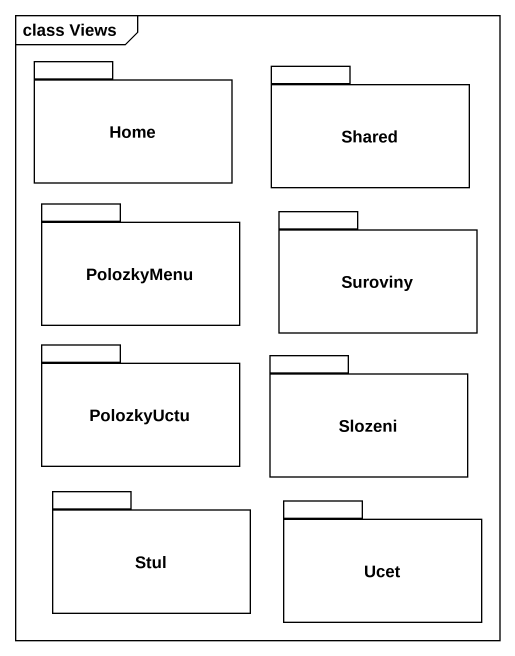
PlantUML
@startuml
mainframe class Views
package Home {
}
package Shared {
}
package PolozkyMenu {
}
package Suroviny {
}
package PolozkyUctu {
}
package Slozeni {
}
package Stul {
}
package Ucet {
}
@enduml
